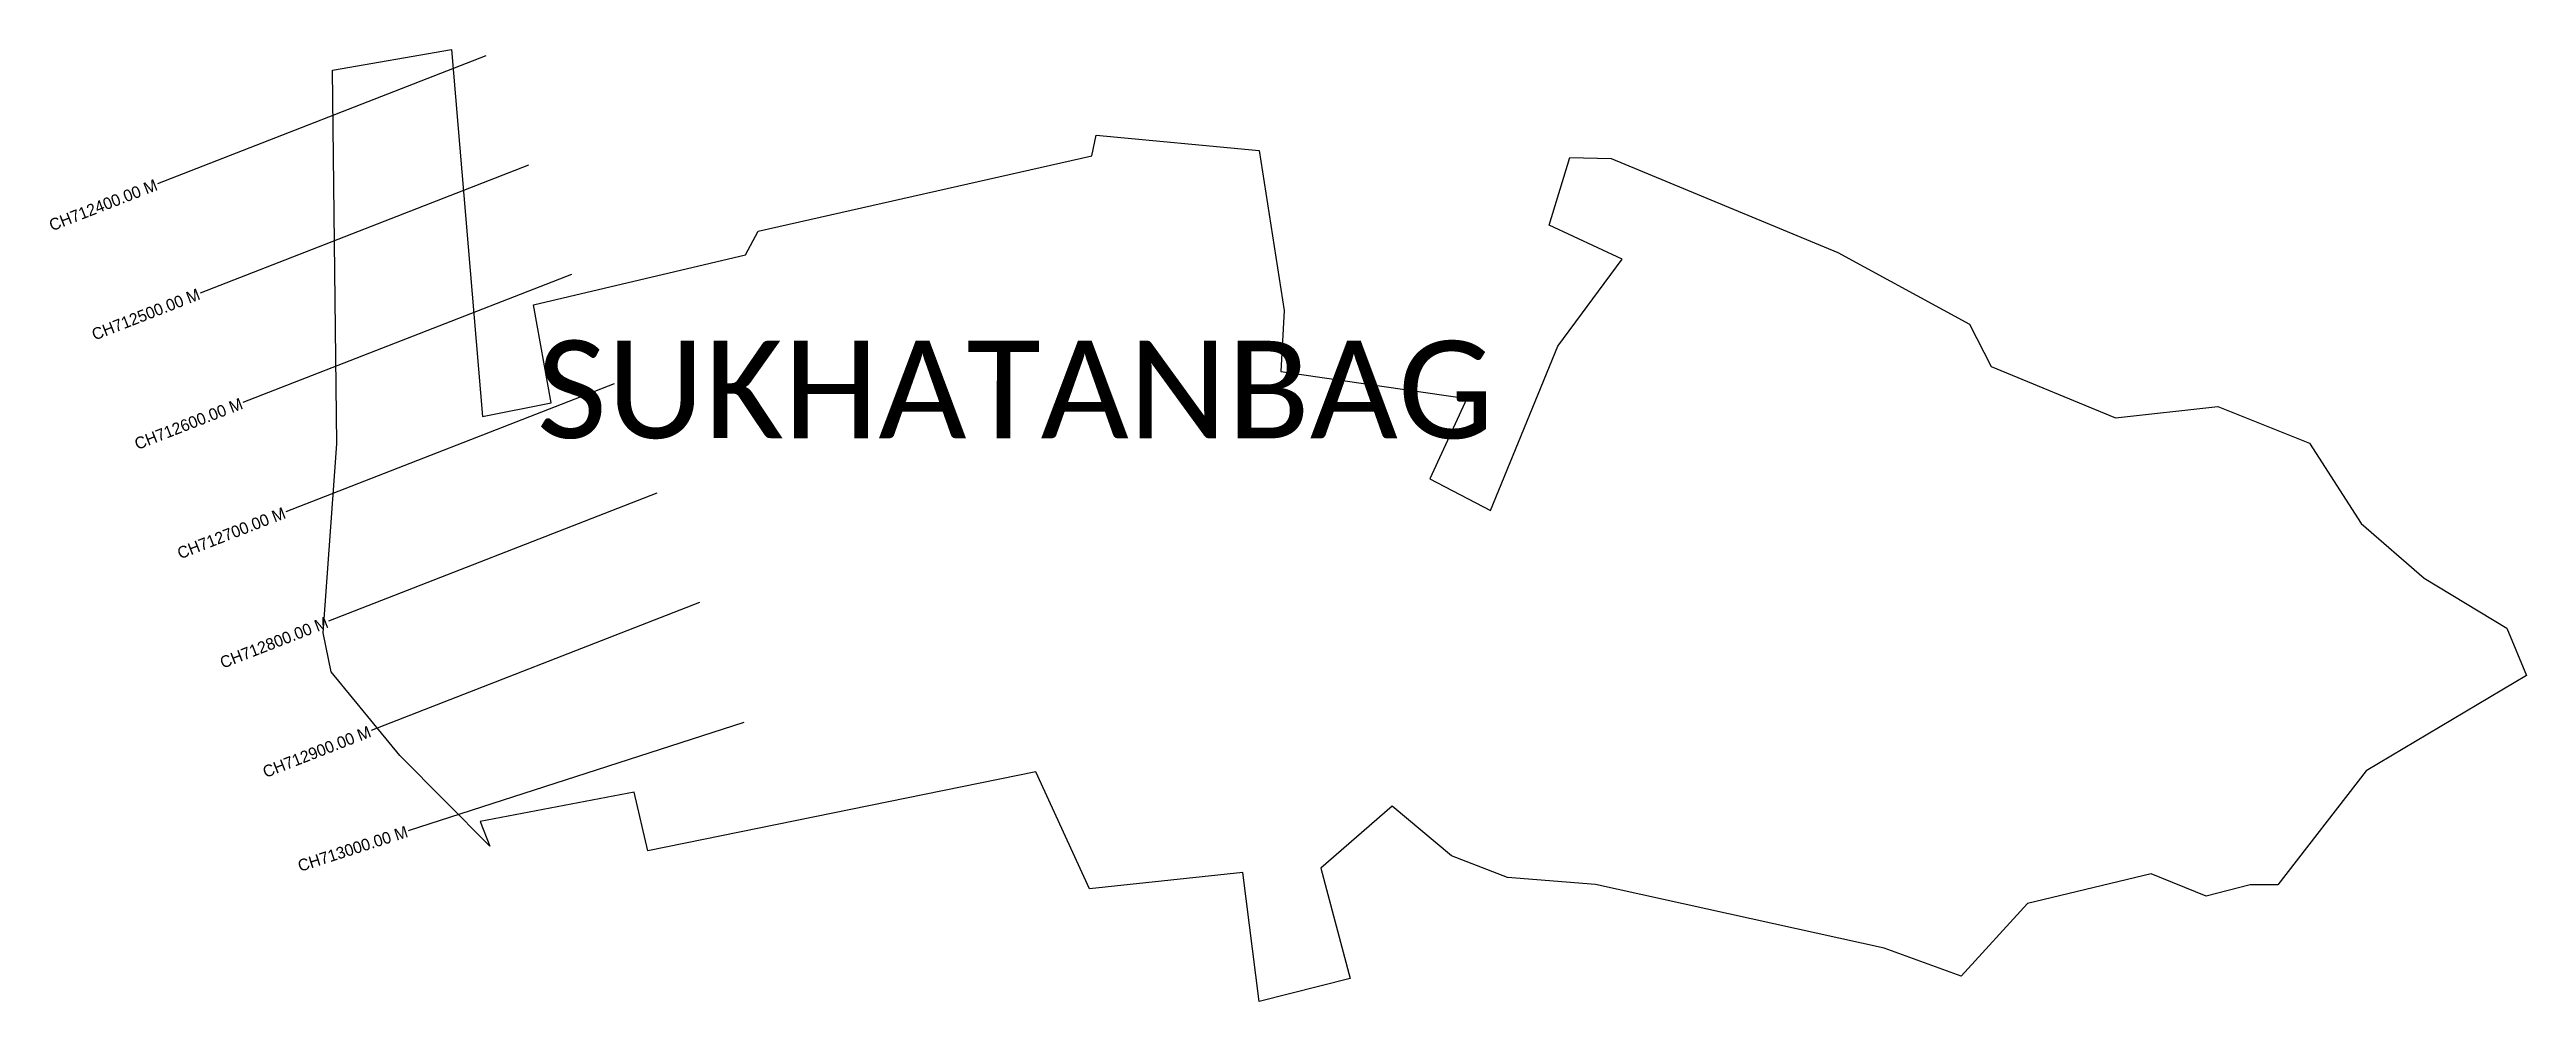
# Model space of a CAD drawing. Header units: metres. Extents: x 353444 to 355552, y 1750467 to 1751277.
import ezdxf
from ezdxf.enums import TextEntityAlignment as Align

# ---------------------------------------------------------------- set-up
doc = ezdxf.new("R2010")
doc.units = ezdxf.units.M
for name, color, linetype in [('CS', 134, 'Continuous'), ('CSMark', 6, 'Continuous'), ('village', 3, 'Continuous'), ('VILLAGE NAME', 250, 'Continuous')]:
    doc.layers.add(name, color=color, linetype=linetype)

msp = doc.modelspace()

# ---------------------------------------------------------------- linework, layer by layer
at = {"layer": 'CS'}
for p, q in [((353815.2, 1751272.1), (353535.7, 1751163)), ((353851.5, 1751178.9), (353572.1, 1751069.9)), ((353887.9, 1751085.8), (353608.4, 1750976.7)), ((353924.3, 1750992.6), (353644.8, 1750883.5)), ((353960.6, 1750899.5), (353681.2, 1750790.4)), ((353997, 1750806.3), (353717.5, 1750697.2)), ((354034.6, 1750704.2), (353749.1, 1750611.9))]:
    msp.add_line(p, q, dxfattribs=at)
at = {"layer": 'village', "color": 3, "true_color": 0x00ff00}
msp.add_polyline3d([(355551.8, 1750744.3, 0), (355415.4, 1750663.1, 0), (355340.2, 1750565.9, 0), (355316.6, 1750566, 0), (355279.2, 1750556.1, 0), (355232.4, 1750575.3, 0), (355127.3, 1750550, 0), (355070.7, 1750488, 0), (355005.2, 1750512, 0), (354759.4, 1750566.1, 0), (354684.7, 1750572.2, 0), (354637, 1750590.6, 0), (354586.5, 1750633, 0), (354525.7, 1750580.1, 0), (354550.7, 1750486.1, 0), (354473.3, 1750466.5, 0), (354459.5, 1750576.5, 0), (354329, 1750562.5, 0), (354283.3, 1750662, 0), (353952.9, 1750594.8, 0), (353941.3, 1750644.9, 0), (353810.3, 1750619.8, 0), (353818.4, 1750598.8, 0), (353741.9, 1750676.1, 0), (353683.6, 1750747.2, 0), (353676.6, 1750780.4, 0), (353688.2, 1750941.6, 0), (353684.6, 1751259.7, 0), (353785.9, 1751277.4, 0), (353812.4, 1750964.8, 0), (353870.8, 1750976.3, 0), (353855.7, 1751059.9, 0), (354036.1, 1751102.6, 0), (354046.8, 1751122.7, 0), (354330.9, 1751186.9, 0), (354334.7, 1751204.4, 0), (354473.3, 1751191.4, 0), (354494.5, 1751055, 0), (354491.7, 1751003, 0), (354649.9, 1750980.2, 0), (354618.5, 1750911.7, 0), (354670.2, 1750884.6, 0), (354727.4, 1751024.7, 0), (354782.2, 1751098.8, 0), (354720.2, 1751127.6, 0), (354737.8, 1751185.5, 0), (354773, 1751184.6, 0), (354965.8, 1751104.4, 0), (355077.7, 1751043.4, 0), (355096.3, 1751007.3, 0), (355202.2, 1750963.7, 0), (355289.1, 1750973.4, 0), (355367.2, 1750942, 0), (355411.2, 1750873.7, 0), (355464.7, 1750827.1, 0), (355535.1, 1750784.6, 0)], close=True, dxfattribs=at)

# ---------------------------------------------------------------- texts
at = {"layer": 'CSMark'}
for s, rotation, p in [('CH712400.00 M', 21.3229, (353534.8, 1751162.6)), ('CH712500.00 M', 21.3229, (353571.1, 1751069.5)), ('CH712600.00 M', 21.3229, (353607.5, 1750976.3)), ('CH712700.00 M', 21.3229, (353643.9, 1750883.2)), ('CH712800.00 M', 21.3229, (353680.2, 1750790)), ('CH712900.00 M', 21.3229, (353716.6, 1750696.9)), ('CH713000.00 M', 17.9181, (353748.2, 1750611.6))]:
    msp.add_text(s, height=10, rotation=rotation, dxfattribs=at).set_placement(p, align=Align.MIDDLE_RIGHT)
at = {"layer": 'VILLAGE NAME', "insert": (353858.6, 1751029.5), "char_height": 83.12, "attachment_point": 1, "rotation": 359.9793}
msp.add_mtext_dynamic_manual_height_columns('{\\fCalibri|b0|i0|c0|p34;SUKHATANBAG}', width=820.213, gutter_width=415.6, heights=[0], dxfattribs=at)

doc.saveas('drawing.dxf')
